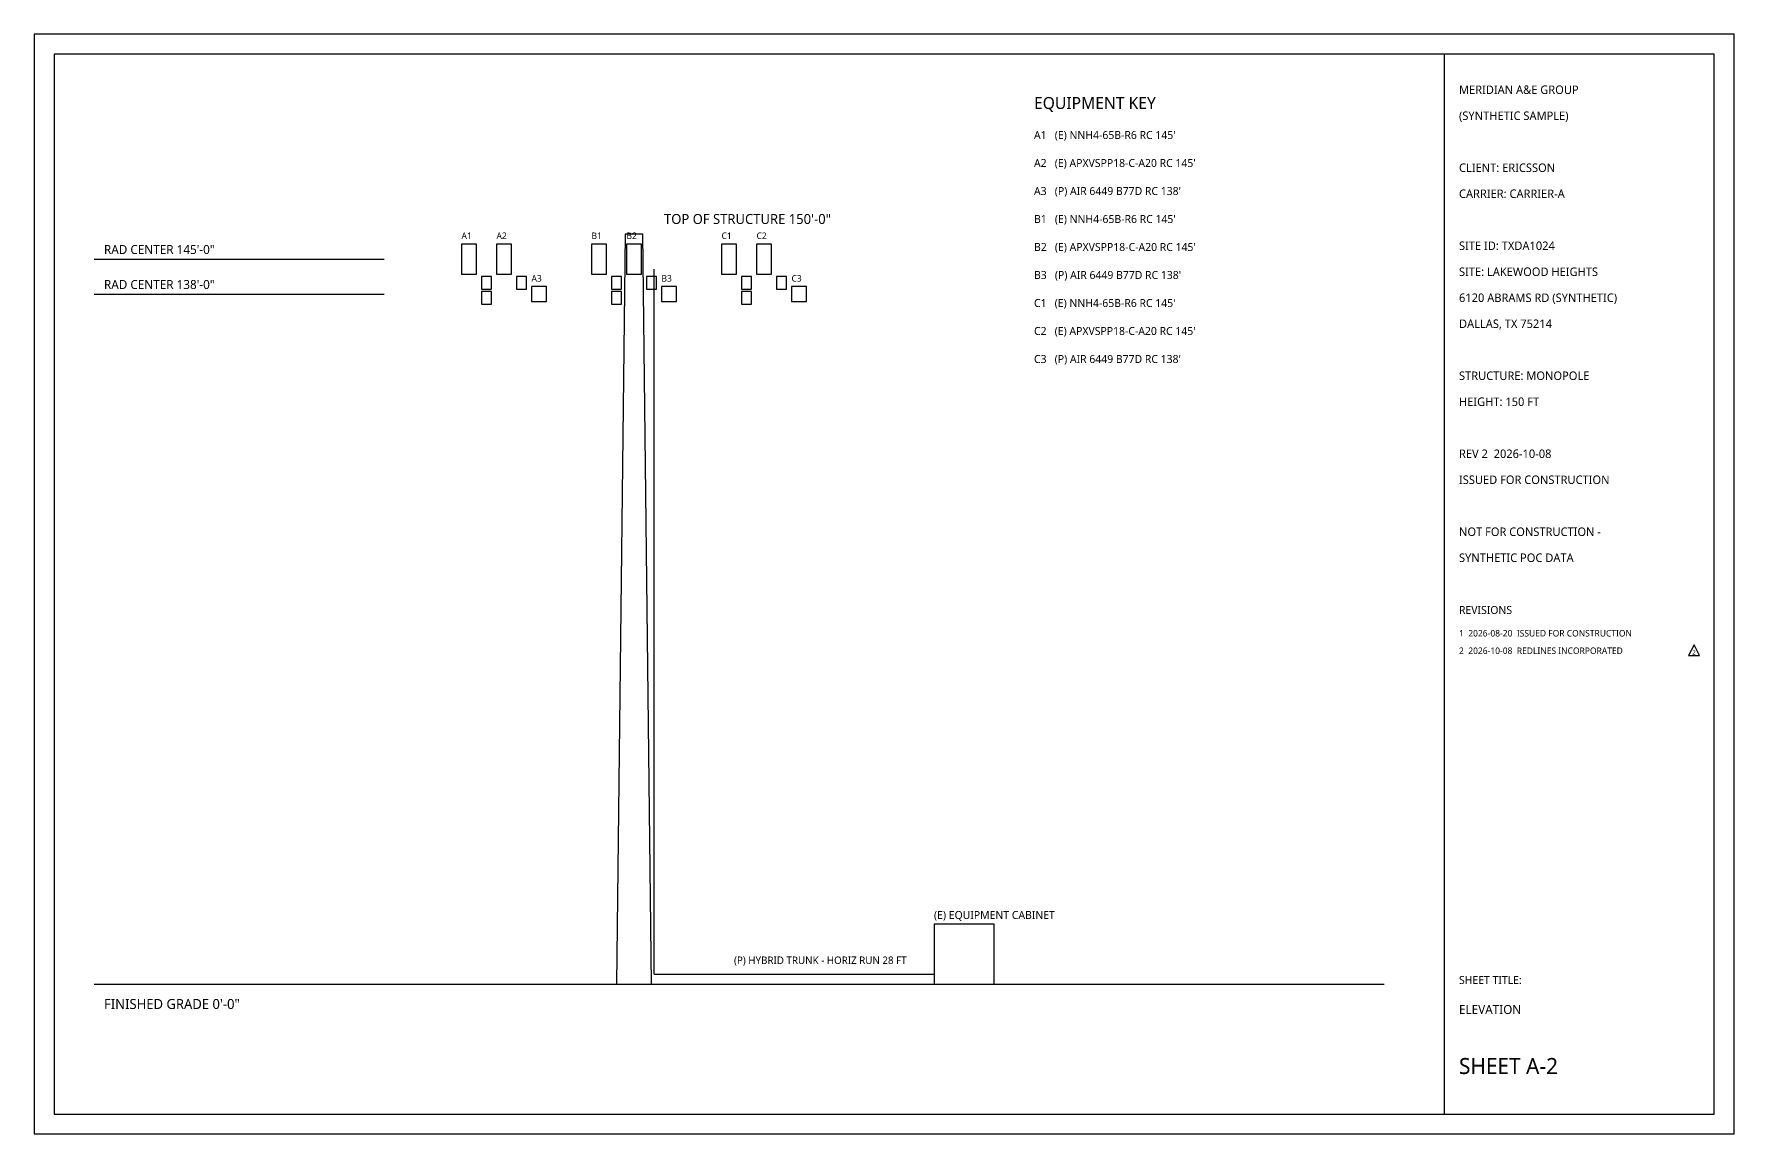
# Model space of a CAD drawing. Extents: x 0 to 1940, y 0 to 220.
# Drawn here: x 400 to 740, y 0 to 220 of the extents above; entities that cross this region are included whole.
import ezdxf
from ezdxf.enums import TextEntityAlignment as Align

# ---------------------------------------------------------------- set-up
doc = ezdxf.new("R2010")
doc.units = 0
for name, color, linetype in [('A-ANT-EXIST', 8, 'Continuous'), ('A-ANT-NEW', 1, 'Continuous'), ('A-BORDER', 7, 'Continuous'), ('A-CABLE', 3, 'Continuous'), ('A-DIM', 4, 'Continuous'), ('A-REV', 1, 'Continuous'), ('A-RRU-EXIST', 8, 'Continuous'), ('A-STRUCT', 7, 'Continuous'), ('A-TEXT', 7, 'Continuous'), ('A-TITLE', 7, 'Continuous')]:
    doc.layers.add(name, color=color, linetype=linetype)
doc.styles.add('OpenSans', font='OpenSans-Regular.ttf')

msp = doc.modelspace()

# ---------------------------------------------------------------- linework, layer by layer
at = {"layer": 'A-ANT-EXIST'}
for points in [[(485.5, 172), (488.5, 172), (488.5, 178), (485.5, 178)], [(492.5, 172), (495.5, 172), (495.5, 178), (492.5, 178)], [(511.5, 172), (514.5, 172), (514.5, 178), (511.5, 178)], [(518.5, 172), (521.5, 172), (521.5, 178), (518.5, 178)], [(537.5, 172), (540.5, 172), (540.5, 178), (537.5, 178)], [(544.5, 172), (547.5, 172), (547.5, 178), (544.5, 178)]]:
    msp.add_lwpolyline(points, close=True, dxfattribs=at)
at = {"layer": 'A-ANT-NEW'}
for points in [[(499.5, 166.52), (502.5, 166.52), (502.5, 169.48), (499.5, 169.48)], [(525.5, 166.52), (528.5, 166.52), (528.5, 169.48), (525.5, 169.48)], [(551.5, 166.52), (554.5, 166.52), (554.5, 169.48), (551.5, 169.48)]]:
    msp.add_lwpolyline(points, close=True, dxfattribs=at)
at = {"layer": 'A-BORDER'}
for points in [[(400, 0), (740, 0), (740, 220), (400, 220)], [(404, 4), (736, 4), (736, 216), (404, 216)]]:
    msp.add_lwpolyline(points, close=True, dxfattribs=at)
at = {"layer": 'A-CABLE'}
for q in [(524, 173), (580, 32)]:
    msp.add_line((524, 32), q, dxfattribs=at)
at = {"layer": 'A-DIM'}
for p, q in [((412, 175), (470, 175)), ((412, 168), (470, 168))]:
    msp.add_line(p, q, dxfattribs=at)
at = {"layer": 'A-REV'}
msp.add_lwpolyline([(730.9, 95.72), (733.1, 95.72), (732, 97.81)], close=True, dxfattribs=at)
at = {"layer": 'A-RRU-EXIST'}
for points in [[(489.5, 169), (491.5, 169), (491.5, 171.5), (489.5, 171.5)], [(496.5, 169), (498.5, 169), (498.5, 171.5), (496.5, 171.5)], [(515.5, 169), (517.5, 169), (517.5, 171.5), (515.5, 171.5)], [(522.5, 169), (524.5, 169), (524.5, 171.5), (522.5, 171.5)], [(541.5, 169), (543.5, 169), (543.5, 171.5), (541.5, 171.5)], [(548.5, 169), (550.5, 169), (550.5, 171.5), (548.5, 171.5)], [(489.5, 166), (491.5, 166), (491.5, 168.5), (489.5, 168.5)], [(515.5, 166), (517.5, 166), (517.5, 168.5), (515.5, 168.5)], [(541.5, 166), (543.5, 166), (543.5, 168.5), (541.5, 168.5)]]:
    msp.add_lwpolyline(points, close=True, dxfattribs=at)
at = {"layer": 'A-STRUCT'}
msp.add_line((412, 30), (670, 30), dxfattribs=at)
for points in [[(516.5, 30), (523.5, 30), (521.8, 180), (518.2, 180)], [(580, 30), (592, 30), (592, 42), (580, 42)]]:
    msp.add_lwpolyline(points, close=True, dxfattribs=at)
at = {"layer": 'A-TITLE'}
msp.add_lwpolyline([(682, 4), (736, 4), (736, 216), (682, 216)], close=True, dxfattribs=at)

# ---------------------------------------------------------------- texts
at = {"layer": 'A-CABLE', "style": 'OpenSans'}
msp.add_text('(P) HYBRID TRUNK - HORIZ RUN 28 FT', height=1.5, dxfattribs=at).set_placement((540, 34))
at = {"layer": 'A-DIM', "style": 'OpenSans'}
for s, height, p in [('TOP OF STRUCTURE 150\'-0"', 2, (526, 182)), ('RAD CENTER 145\'-0"', 1.8, (414, 176)), ('RAD CENTER 138\'-0"', 1.8, (414, 169))]:
    msp.add_text(s, height=height, dxfattribs=at).set_placement(p)
at = {"layer": 'A-REV', "style": 'OpenSans'}
msp.add_text('2  2026-10-08  REDLINES INCORPORATED', height=1.3, dxfattribs=at).set_placement((685, 96))
msp.add_text('2', height=0.924, dxfattribs=at).set_placement((732, 96.34), align=Align.MIDDLE_CENTER)
at = {"layer": 'A-TEXT', "style": 'OpenSans'}
for s, height, p in [('EQUIPMENT KEY', 2.4, (600, 205)), ("A1   (E) NNH4-65B-R6 RC 145'", 1.6, (600, 199)), ("A2   (E) APXVSPP18-C-A20 RC 145'", 1.6, (600, 193.4)), ("A3   (P) AIR 6449 B77D RC 138'", 1.6, (600, 187.8)), ("B1   (E) NNH4-65B-R6 RC 145'", 1.6, (600, 182.2)), ('A1', 1.3, (485.5, 179)), ('A2', 1.3, (492.5, 179)), ('B1', 1.3, (511.5, 179)), ('B2', 1.3, (518.5, 179)), ('C1', 1.3, (537.5, 179)), ('C2', 1.3, (544.5, 179)), ("B2   (E) APXVSPP18-C-A20 RC 145'", 1.6, (600, 176.6)), ('A3', 1.3, (499.5, 170.48)), ('B3', 1.3, (525.5, 170.48)), ('C3', 1.3, (551.5, 170.48)), ("B3   (P) AIR 6449 B77D RC 138'", 1.6, (600, 171)), ("C1   (E) NNH4-65B-R6 RC 145'", 1.6, (600, 165.4)), ("C2   (E) APXVSPP18-C-A20 RC 145'", 1.6, (600, 159.8)), ("C3   (P) AIR 6449 B77D RC 138'", 1.6, (600, 154.2)), ('(E) EQUIPMENT CABINET', 1.6, (580, 43)), ('FINISHED GRADE 0\'-0"', 2, (414, 25))]:
    msp.add_text(s, height=height, dxfattribs=at).set_placement(p)
at = {"layer": 'A-TITLE', "style": 'OpenSans'}
for s, height, p in [('MERIDIAN A&E GROUP', 1.7, (685, 208)), ('(SYNTHETIC SAMPLE)', 1.7, (685, 202.8)), ('CLIENT: ERICSSON', 1.7, (685, 192.4)), ('CARRIER: CARRIER-A', 1.7, (685, 187.2)), ('SITE ID: TXDA1024', 1.7, (685, 176.8)), ('SITE: LAKEWOOD HEIGHTS', 1.7, (685, 171.6)), ('6120 ABRAMS RD (SYNTHETIC)', 1.7, (685, 166.4)), ('DALLAS, TX 75214', 1.7, (685, 161.2)), ('STRUCTURE: MONOPOLE', 1.7, (685, 150.8)), ('HEIGHT: 150 FT', 1.7, (685, 145.6)), ('REV 2  2026-10-08', 1.7, (685, 135.2)), ('ISSUED FOR CONSTRUCTION', 1.7, (685, 130)), ('NOT FOR CONSTRUCTION -', 1.7, (685, 119.6)), ('SYNTHETIC POC DATA', 1.7, (685, 114.4)), ('REVISIONS', 1.6, (685, 104)), ('1  2026-08-20  ISSUED FOR CONSTRUCTION', 1.3, (685, 99.5)), ('SHEET TITLE:', 1.6, (685, 30)), ('ELEVATION', 1.8, (685, 24)), ('SHEET A-2', 3.2, (685, 12))]:
    msp.add_text(s, height=height, dxfattribs=at).set_placement(p)

doc.saveas('drawing.dxf')
